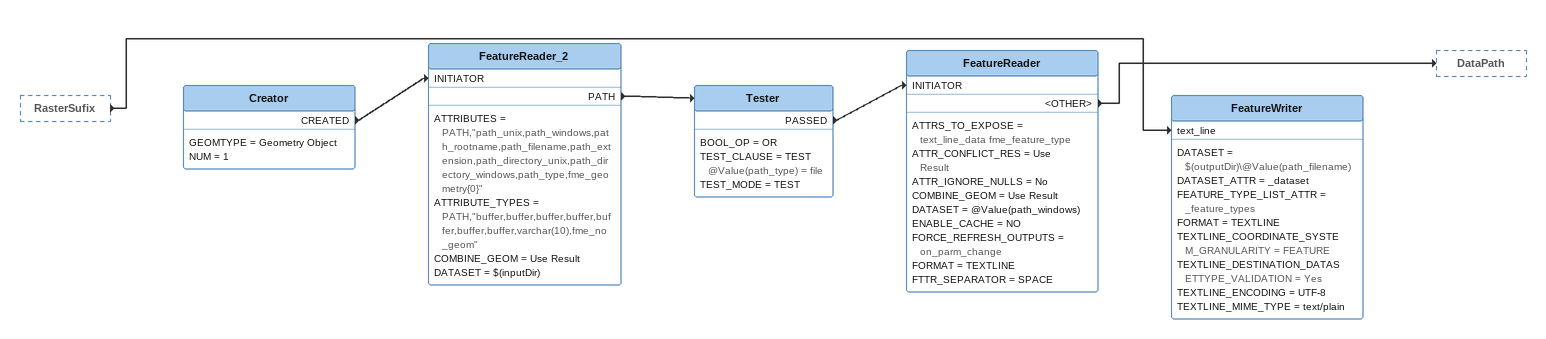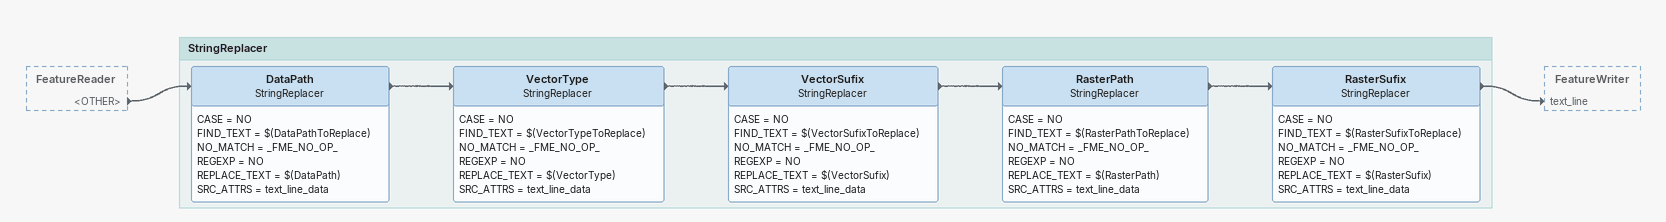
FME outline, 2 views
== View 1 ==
RasterSufix [outside]
    -> FeatureWriter [text_line]
Creator
    GEOMTYPE = Geometry Object
    NUM = 1
    CREATED -> FeatureReader_2 [INITIATOR]
FeatureReader_2
    ATTRIBUTES = PATH,"path_unix,path_windows,path_rootname,path_filename,path_extension,path_directory_unix,path_directory_windows,path_type,fme_geometry{0}"
    ATTRIBUTE_TYPES = PATH,"buffer,buffer,buffer,buffer,buffer,buffer,buffer,varchar(10),fme_no_geom"
    COMBINE_GEOM = Use Result
    DATASET = $(inputDir)
    PATH -> Tester
Tester
    BOOL_OP = OR
    TEST_CLAUSE = TEST @Value(path_type) = file
    TEST_MODE = TEST
    PASSED -> FeatureReader [INITIATOR]
FeatureReader
    ATTRS_TO_EXPOSE = text_line_data fme_feature_type
    ATTR_CONFLICT_RES = Use Result
    ATTR_IGNORE_NULLS = No
    COMBINE_GEOM = Use Result
    DATASET = @Value(path_windows)
    ENABLE_CACHE = NO
    FORCE_REFRESH_OUTPUTS = on_parm_change
    FORMAT = TEXTLINE
    FTTR_SEPARATOR = SPACE
    <OTHER> -> DataPath
FeatureWriter
    DATASET = $(outputDir)\@Value(path_filename)
    DATASET_ATTR = _dataset
    FEATURE_TYPE_LIST_ATTR = _feature_types
    FORMAT = TEXTLINE
    TEXTLINE_COORDINATE_SYSTEM_GRANULARITY = FEATURE
    TEXTLINE_DESTINATION_DATASETTYPE_VALIDATION = Yes
    TEXTLINE_ENCODING = UTF-8
    TEXTLINE_MIME_TYPE = text/plain

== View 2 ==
FeatureReader [outside]
    <OTHER> -> DataPath

Bookmark: StringReplacer
DataPath: StringReplacer
    CASE = NO
    FIND_TEXT = $(DataPathToReplace)
    NO_MATCH = _FME_NO_OP_
    REGEXP = NO
    REPLACE_TEXT = $(DataPath)
    SRC_ATTRS = text_line_data
    -> VectorType
VectorType: StringReplacer
    CASE = NO
    FIND_TEXT = $(VectorTypeToReplace)
    NO_MATCH = _FME_NO_OP_
    REGEXP = NO
    REPLACE_TEXT = $(VectorType)
    SRC_ATTRS = text_line_data
    -> VectorSufix
VectorSufix: StringReplacer
    CASE = NO
    FIND_TEXT = $(VectorSufixToReplace)
    NO_MATCH = _FME_NO_OP_
    REGEXP = NO
    REPLACE_TEXT = $(VectorSufix)
    SRC_ATTRS = text_line_data
    -> RasterPath
RasterPath: StringReplacer
    CASE = NO
    FIND_TEXT = $(RasterPathToReplace)
    NO_MATCH = _FME_NO_OP_
    REGEXP = NO
    REPLACE_TEXT = $(RasterPath)
    SRC_ATTRS = text_line_data
    -> RasterSufix
RasterSufix: StringReplacer
    CASE = NO
    FIND_TEXT = $(RasterSufixToReplace)
    NO_MATCH = _FME_NO_OP_
    REGEXP = NO
    REPLACE_TEXT = $(RasterSufix)
    SRC_ATTRS = text_line_data
    -> FeatureWriter [text_line]
